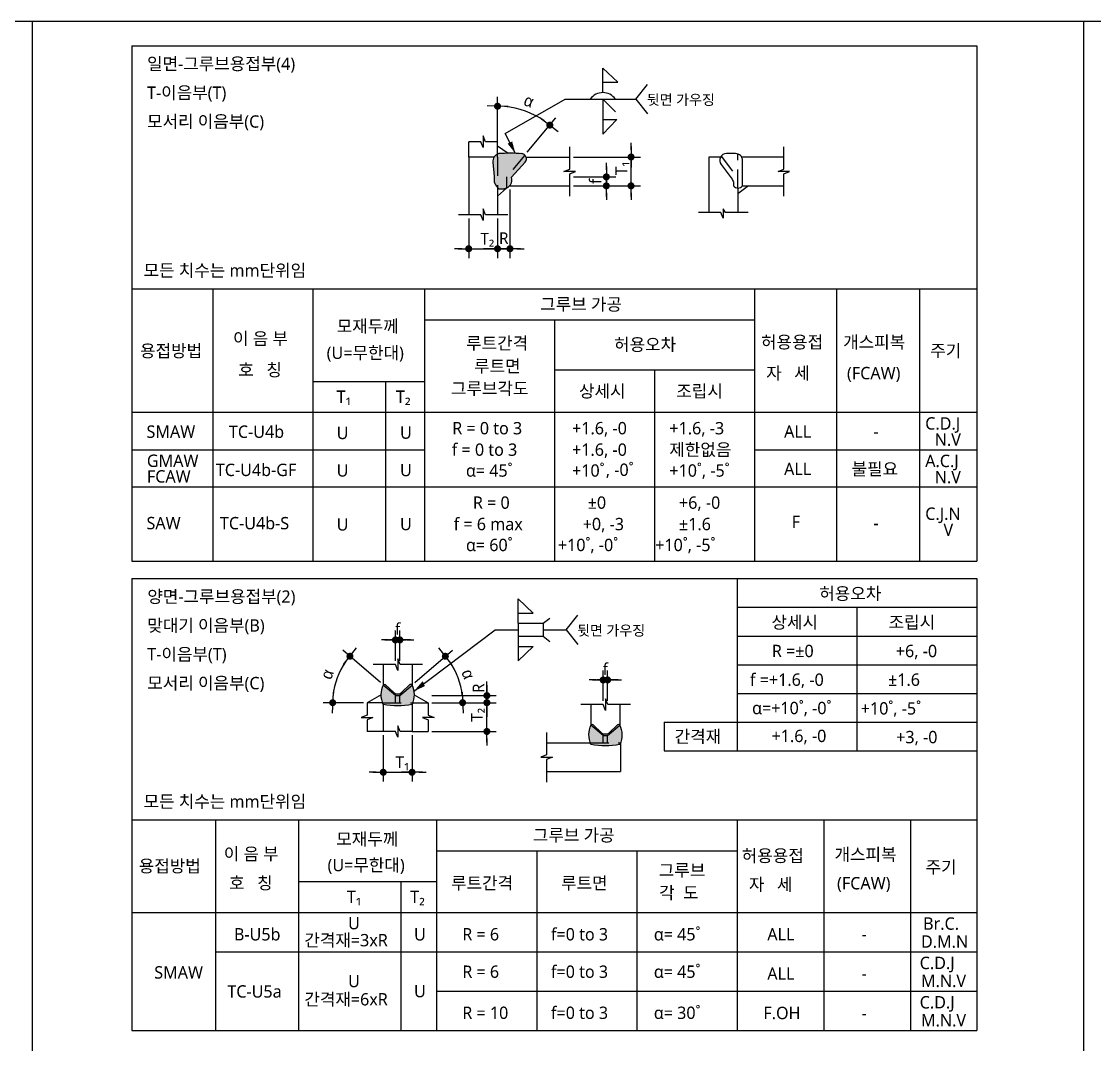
# Model space of a CAD drawing. Header units: millimetres. Extents: x 4573 to 501064, y -176100 to -4304.
# Drawn here: x 279852 to 302751, y -146511 to -124681 of the extents above; entities that cross this region are included whole.
import ezdxf

# ---------------------------------------------------------------- set-up
doc = ezdxf.new("R2010")
doc.units = ezdxf.units.MM
doc.header["$LTSCALE"] = 800
doc.linetypes.add('HIDDEN', pattern=[0.375, 0.25, -0.125])
doc.linetypes.add('HIDDENX2', pattern=[0.75, 0.5, -0.25])
doc.layers.get('Defpoints').update_dxf_attribs({"color": 147})
for name, color, linetype in [('4', 4, 'Continuous'), ('AA-XXXX-DIMS', 7, 'Continuous'), ('DIM', 7, 'Continuous'), ('HAT', 9, 'Continuous'), ('HID', 7, 'HIDDENX2'), ('T1', 4, 'Continuous'), ('TEX', 3, 'Continuous'), ('TEXT', 3, 'Continuous'), ('WAL', 7, 'Continuous')]:
    doc.layers.add(name, color=color, linetype=linetype)
doc.styles.add('XR-SHEET-맑은고딕', font='malgun.ttf')
doc.dimstyles.new('SKIT(내부)', dxfattribs={"dimscale": 100, "dimtxt": 2.5, "dimasz": 1.5, "dimexe": 2, "dimexo": 0.8, "dimgap": 1, "dimtad": 1, "dimdec": 0, "dimzin": 0, "dimdsep": 46, "dimtxsty": 'XR-SHEET-맑은고딕', "dimblk1": 'DOTK', "dimblk2": 'DOTK', "dimsah": 1, "dimcen": 1.8, "dimclrt": 3, "dimadec": 0, "dimazin": 0, "dimtfac": 1, "dimtdec": 0, "dimtix": 1, "dimtmove": 2, "dimatfit": 3, "dimldrblk": 'DOTK', "dimfxl": 2, "dimtolj": 1, "dimtzin": 0, "dimarcsym": 0})

# ---------------------------------------------------------------- blocks, each defined once
blk = doc.blocks.new('DOTK')
at = {"layer": 'AA-XXXX-DIMS'}
blk.add_line((-1.5, 0), (1.5, 0), dxfattribs=at)
at = {"layer": 'AA-XXXX-DIMS', "const_width": 0.5}
blk.add_lwpolyline([(-0.25, 0, 1), (0.25, 0, 1)], format="xyb", close=True, dxfattribs=at)
blk = doc.blocks.new('*D585')
at = {"layer": 'Defpoints', "color": 0, "transparency": 16777216}
for p in [(289395.7597632756, -128804.2060449771), (290011.1778705182, -128804.2060449771), (290011.1778705182, -129531.2116456966)]:
    blk.add_point(p, dxfattribs=at)
at = {"layer": 'DIM', "color": 0, "lineweight": -2, "transparency": 16777216}
for p, q in [((289395.7597632756, -128884.2060449771), (289395.7597632756, -129731.2116456966)), ((290011.1778705182, -128884.2060449771), (290011.1778705182, -129731.2116456966)), ((289245.7597632756, -129531.2116456966), (289095.7597632756, -129531.2116456966)), ((289395.7597632756, -129531.2116456966), (290011.1778705182, -129531.2116456966)), ((290161.1778705182, -129531.2116456966), (290311.1778705182, -129531.2116456966))]:
    blk.add_line(p, q, dxfattribs=at)
at = {"layer": 'DIM', "color": 0, "lineweight": -2, "transparency": 16777216, "xscale": 150, "yscale": 150, "zscale": 150}
blk.add_blockref('DOTK', (289395.7597632756, -129531.2116456966), dxfattribs=at)
at = {"layer": 'DIM', "color": 0, "lineweight": -2, "transparency": 16777216, "xscale": 150, "yscale": 150, "zscale": 150, "rotation": 180}
blk.add_blockref('DOTK', (290011.1778705182, -129531.2116456966), dxfattribs=at)
at = {"layer": 'DIM', "color": 3, "transparency": 16777216, "insert": (289793.5032562319, -129339.583879177), "char_height": 250, "attachment_point": 5, "style": 'XR-SHEET-맑은고딕'}
blk.add_mtext('\\A1;T₂', dxfattribs=at)
blk = doc.blocks.new('*D586')
at = {"layer": 'Defpoints', "color": 0, "transparency": 16777216}
for p in [(290275.9989985839, -128188.7879377346), (290011.1778705182, -128804.2060449771), (290275.9989985839, -129531.2116456966)]:
    blk.add_point(p, dxfattribs=at)
at = {"layer": 'DIM', "color": 0, "lineweight": -2, "transparency": 16777216}
for p, q in [((290275.9989985839, -128268.7879377346), (290275.9989985839, -129731.2116456966)), ((290011.1778705182, -128884.2060449771), (290011.1778705182, -129731.2116456966)), ((289861.1778705182, -129531.2116456966), (289711.1778705182, -129531.2116456966)), ((290011.1778705182, -129531.2116456966), (290275.9989985839, -129531.2116456966)), ((290425.9989985839, -129531.2116456966), (290575.9989985839, -129531.2116456966))]:
    blk.add_line(p, q, dxfattribs=at)
at = {"layer": 'DIM', "color": 0, "lineweight": -2, "transparency": 16777216, "xscale": 150, "yscale": 150, "zscale": 150}
blk.add_blockref('DOTK', (290011.1778705182, -129531.2116456966), dxfattribs=at)
at = {"layer": 'DIM', "color": 0, "lineweight": -2, "transparency": 16777216, "xscale": 150, "yscale": 150, "zscale": 150, "rotation": 180}
blk.add_blockref('DOTK', (290275.9989985839, -129531.2116456966), dxfattribs=at)
at = {"layer": 'DIM', "color": 3, "transparency": 16777216, "insert": (290143.588434551, -129306.2116456966), "char_height": 250, "attachment_point": 5, "style": 'XR-SHEET-맑은고딕'}
blk.add_mtext('\\A1;R', dxfattribs=at)
blk = doc.blocks.new('*D587')
at = {"layer": 'Defpoints', "color": 0, "transparency": 16777216}
for p in [(290789.9272003062, -126672.9539903649), (290593.949258363, -127534.0302677397), (290011.1778705182, -127573.3698304921), (290208.2728419575, -127997.638635441), (290011.1778705182, -128188.7879377346)]:
    blk.add_point(p, dxfattribs=at)
at = {"layer": 'DIM', "color": 0, "lineweight": -2, "transparency": 16777216}
for p, q in [((290011.1778705182, -127493.3698304921), (290011.1778705183, -126289.5488402345)), ((290645.1120164025, -127472.5292743347), (291255.0793885246, -126739.3084557632))]:
    blk.add_line(p, q, dxfattribs=at)
blk.add_arc((290011.1778705182, -128234.5597281092), 1745.010887874772, 55.16951022841922, 85.07337450852958, dxfattribs=at)
at = {"layer": 'DIM', "color": 0, "lineweight": -2, "transparency": 16777216, "xscale": 150, "yscale": 150, "zscale": 150}
for p, rotation in [((290011.1778705182, -126489.5488402345), 177.5366872542625), ((291127.1724934258, -126893.0609392755), 322.7061974826862)]:
    blk.add_blockref('DOTK', p, dxfattribs=dict(at, rotation=rotation))
at = {"layer": 'DIM', "color": 3, "transparency": 16777216, "insert": (290682.0166229689, -126379.2189778506), "char_height": 250, "attachment_point": 5, "rotation": 340.12144236847405, "style": 'XR-SHEET-맑은고딕'}
blk.add_mtext('\\A1;{\\fSymbol|b0|i0|c2|p18;a}', dxfattribs=at)
blk = doc.blocks.new('*D588')
at = {"layer": 'Defpoints', "color": 0, "transparency": 16777216}
for p in [(291551.2316871736, -127997.6386354411), (292333.2022186764, -127997.6386354411), (291551.2316871736, -128188.7879377346)]:
    blk.add_point(p, dxfattribs=at)
at = {"layer": 'DIM', "color": 0, "lineweight": -2, "transparency": 16777216}
for p, q in [((292333.2022186764, -127847.6386354411), (292333.2022186764, -127697.6386354411)), ((291631.2316871736, -127997.6386354411), (292533.2022186764, -127997.6386354411)), ((292333.2022186764, -128188.7879377346), (292333.2022186764, -127997.6386354411)), ((291631.2316871736, -128188.7879377346), (292533.2022186764, -128188.7879377346)), ((292333.2022186764, -128338.7879377346), (292333.2022186764, -128488.7879377346))]:
    blk.add_line(p, q, dxfattribs=at)
at = {"layer": 'DIM', "color": 0, "lineweight": -2, "transparency": 16777216, "xscale": 150, "yscale": 150, "zscale": 150}
for p, rotation in [((292333.2022186764, -127997.6386354411), 270), ((292333.2022186764, -128188.7879377346), 90)]:
    blk.add_blockref('DOTK', p, dxfattribs=dict(at, rotation=rotation))
at = {"layer": 'DIM', "color": 3, "transparency": 16777216, "insert": (292099.2008599807, -128093.2132865879), "char_height": 250, "attachment_point": 5, "rotation": 90, "style": 'XR-SHEET-맑은고딕'}
blk.add_mtext('\\A1;f', dxfattribs=at)
blk = doc.blocks.new('*D589')
at = {"layer": 'Defpoints', "color": 0, "transparency": 16777216}
for p in [(291551.2316871736, -127573.3698304921), (292860.7034534558, -127573.3698304921), (291551.2316871736, -128188.7879377346)]:
    blk.add_point(p, dxfattribs=at)
at = {"layer": 'DIM', "color": 0, "lineweight": -2, "transparency": 16777216}
for p, q in [((292860.7034534558, -127423.3698304921), (292860.7034534558, -127273.3698304921)), ((291631.2316871736, -127573.3698304921), (293060.7034534558, -127573.3698304921)), ((292860.7034534558, -128188.7879377346), (292860.7034534558, -127573.3698304921)), ((291631.2316871736, -128188.7879377346), (293060.7034534558, -128188.7879377346)), ((292860.7034534558, -128338.7879377346), (292860.7034534558, -128488.7879377346))]:
    blk.add_line(p, q, dxfattribs=at)
at = {"layer": 'DIM', "color": 0, "lineweight": -2, "transparency": 16777216, "xscale": 150, "yscale": 150, "zscale": 150}
for p, rotation in [((292860.7034534558, -127573.3698304921), 270), ((292860.7034534558, -128188.7879377346), 90)]:
    blk.add_blockref('DOTK', p, dxfattribs=dict(at, rotation=rotation))
at = {"layer": 'DIM', "color": 3, "transparency": 16777216, "insert": (292675.2609054194, -127813.0686540683), "char_height": 250, "attachment_point": 5, "rotation": 90, "style": 'XR-SHEET-맑은고딕'}
blk.add_mtext('\\A1;T₁', dxfattribs=at)
blk = doc.blocks.new('*D590')
at = {"layer": 'Defpoints', "color": 0, "transparency": 16777216}
for p in [(292359.8697110915, -138731.3051799884), (292264.7129259231, -139257.0240445876), (292359.8697110915, -139257.0240445876)]:
    blk.add_point(p, dxfattribs=at)
at = {"layer": 'DIM', "color": 0, "lineweight": -2, "transparency": 16777216}
for p, q in [((292264.7129259231, -139177.0240445876), (292264.7129259231, -138531.3051799884)), ((292359.8697110915, -139177.0240445876), (292359.8697110915, -138531.3051799884)), ((292114.7129259231, -138731.3051799884), (291964.7129259231, -138731.3051799884)), ((292264.7129259231, -138731.3051799884), (292359.8697110915, -138731.3051799884)), ((292509.8697110915, -138731.3051799884), (292659.8697110915, -138731.3051799884))]:
    blk.add_line(p, q, dxfattribs=at)
at = {"layer": 'DIM', "color": 0, "lineweight": -2, "transparency": 16777216, "xscale": 150, "yscale": 150, "zscale": 150}
blk.add_blockref('DOTK', (292264.7129259231, -138731.3051799884), dxfattribs=at)
at = {"layer": 'DIM', "color": 0, "lineweight": -2, "transparency": 16777216, "xscale": 150, "yscale": 150, "zscale": 150, "rotation": 180}
blk.add_blockref('DOTK', (292359.8697110915, -138731.3051799884), dxfattribs=at)
at = {"layer": 'DIM', "color": 3, "transparency": 16777216, "insert": (292312.2913185073, -138497.3038212927), "char_height": 250, "attachment_point": 5, "style": 'XR-SHEET-맑은고딕'}
blk.add_mtext('\\A1;f', dxfattribs=at)
blk = doc.blocks.new('*D591')
at = {"layer": 'Defpoints', "color": 0, "transparency": 16777216}
for p in [(287571.8715212726, -139830.5870071743), (288187.2896285151, -139830.5870071743), (288187.2896285151, -140700.5103090685)]:
    blk.add_point(p, dxfattribs=at)
at = {"layer": 'DIM', "color": 0, "lineweight": -2, "transparency": 16777216}
for p, q in [((287571.8715212726, -139910.5870071743), (287571.8715212726, -140900.5103090685)), ((288187.2896285151, -139910.5870071743), (288187.2896285151, -140900.5103090685)), ((287421.8715212726, -140700.5103090685), (287271.8715212726, -140700.5103090685)), ((287571.8715212726, -140700.5103090685), (288187.2896285151, -140700.5103090685)), ((288337.2896285151, -140700.5103090685), (288487.2896285151, -140700.5103090685))]:
    blk.add_line(p, q, dxfattribs=at)
at = {"layer": 'DIM', "color": 0, "lineweight": -2, "transparency": 16777216, "xscale": 150, "yscale": 150, "zscale": 150}
blk.add_blockref('DOTK', (287571.8715212726, -140700.5103090685), dxfattribs=at)
at = {"layer": 'DIM', "color": 0, "lineweight": -2, "transparency": 16777216, "xscale": 150, "yscale": 150, "zscale": 150, "rotation": 180}
blk.add_blockref('DOTK', (288187.2896285151, -140700.5103090685), dxfattribs=at)
at = {"layer": 'DIM', "color": 3, "transparency": 16777216, "insert": (287982.1176827233, -140508.8825425489), "char_height": 250, "attachment_point": 5, "style": 'XR-SHEET-맑은고딕'}
blk.add_mtext('\\A1;T₁', dxfattribs=at)
blk = doc.blocks.new('*D592')
at = {"layer": 'Defpoints', "color": 0, "transparency": 16777216}
for p in [(287927.1589674782, -137876.9986038516), (287832.0021823097, -138402.7174684508), (287927.1589674782, -138402.7174684508)]:
    blk.add_point(p, dxfattribs=at)
at = {"layer": 'DIM', "color": 0, "lineweight": -2, "transparency": 16777216}
for p, q in [((287832.0021823097, -138322.7174684508), (287832.0021823097, -137676.9986038516)), ((287927.1589674782, -138322.7174684508), (287927.1589674782, -137676.9986038516)), ((287682.0021823097, -137876.9986038516), (287532.0021823097, -137876.9986038516)), ((287832.0021823097, -137876.9986038516), (287927.1589674782, -137876.9986038516)), ((288077.1589674782, -137876.9986038516), (288227.1589674782, -137876.9986038516))]:
    blk.add_line(p, q, dxfattribs=at)
at = {"layer": 'DIM', "color": 0, "lineweight": -2, "transparency": 16777216, "xscale": 150, "yscale": 150, "zscale": 150}
blk.add_blockref('DOTK', (287832.0021823097, -137876.9986038516), dxfattribs=at)
at = {"layer": 'DIM', "color": 0, "lineweight": -2, "transparency": 16777216, "xscale": 150, "yscale": 150, "zscale": 150, "rotation": 180}
blk.add_blockref('DOTK', (287927.1589674782, -137876.9986038516), dxfattribs=at)
at = {"layer": 'DIM', "color": 3, "transparency": 16777216, "insert": (287879.580574894, -137642.9972451559), "char_height": 250, "attachment_point": 5, "style": 'XR-SHEET-맑은고딕'}
blk.add_mtext('\\A1;f', dxfattribs=at)
blk = doc.blocks.new('*D593')
at = {"layer": 'Defpoints', "color": 0, "transparency": 16777216}
for p in [(286660.8783785992, -138523.5836987237), (287571.8715212728, -138840.0641358223), (287227.6085946718, -139216.5843314488), (287553.880878814, -139216.5843314488), (287832.0021823097, -139065.026349481)]:
    blk.add_point(p, dxfattribs=at)
at = {"layer": 'DIM', "color": 0, "lineweight": -2, "transparency": 16777216}
for p, q in [((287511.360665684, -138787.7340645829), (286710.6135652119, -138095.2442228056)), ((287147.6085946718, -139216.5843314488), (286292.9959546506, -139216.5843314488))]:
    blk.add_line(p, q, dxfattribs=at)
blk.add_arc((288007.2532940122, -139216.5843314488), 1514.257339361653, 144.8245512398302, 174.3220452303621, dxfattribs=at)
at = {"layer": 'DIM', "color": 0, "lineweight": -2, "transparency": 16777216, "xscale": 150, "yscale": 150, "zscale": 150}
for p, rotation in [((286861.8907041838, -138226.0694009041), 51.98557385501215), ((286492.9959546506, -139216.5843314488), 267.1610226151802)]:
    blk.add_blockref('DOTK', p, dxfattribs=dict(at, rotation=rotation))
at = {"layer": 'DIM', "color": 3, "transparency": 16777216, "insert": (286374.6588482183, -138608.561675153), "char_height": 250, "attachment_point": 5, "rotation": 69.57329823509605, "style": 'XR-SHEET-맑은고딕'}
blk.add_mtext('\\A1;{\\fSymbol|b0|i0|c2|p18;a}', dxfattribs=at)
blk = doc.blocks.new('*D594')
at = {"layer": 'Defpoints', "color": 0, "transparency": 16777216}
for p in [(288187.3156967606, -138840.0641358223), (289223.6223059513, -138860.0614060886), (287927.1850357237, -139065.026349481), (288205.3063392194, -139216.5843314488), (288531.5786233615, -139216.5843314488)]:
    blk.add_point(p, dxfattribs=at)
at = {"layer": 'DIM', "color": 0, "lineweight": -2, "transparency": 16777216}
for p, q in [((288247.8265523494, -138787.7340645829), (289048.5736528224, -138095.2442228043)), ((288611.5786233615, -139216.5843314488), (289466.1912633844, -139216.5843314488))]:
    blk.add_line(p, q, dxfattribs=at)
blk.add_arc((287751.9339240214, -139216.5843314488), 1514.257339362969, 5.677954769628298, 35.17544876019253, dxfattribs=at)
at = {"layer": 'DIM', "color": 0, "lineweight": -2, "transparency": 16777216, "xscale": 150, "yscale": 150, "zscale": 150}
for p, rotation in [((288897.2965138506, -138226.0694009028), 128.0144261450081), ((289266.1912633844, -139216.5843314488), 272.8389773848127)]:
    blk.add_blockref('DOTK', p, dxfattribs=dict(at, rotation=rotation))
at = {"layer": 'DIM', "color": 3, "transparency": 16777216, "insert": (289384.5283698165, -138608.5616751524), "char_height": 250, "attachment_point": 5, "rotation": 290.42670176490964, "style": 'XR-SHEET-맑은고딕'}
blk.add_mtext('\\A1;{\\fSymbol|b0|i0|c2|p18;a}', dxfattribs=at)
blk = doc.blocks.new('*D595')
at = {"layer": 'Defpoints', "color": 0, "transparency": 16777216}
for p in [(288531.552555116, -139065.026349481), (288531.552555116, -139216.5843314489), (289783.7445503813, -139065.026349481)]:
    blk.add_point(p, dxfattribs=at)
at = {"layer": 'DIM', "color": 0, "lineweight": -2, "transparency": 16777216}
for p, q in [((289783.7445503813, -138915.026349481), (289783.7445503813, -138765.026349481)), ((288611.552555116, -139065.026349481), (289983.7445503813, -139065.026349481)), ((288611.552555116, -139216.5843314489), (289983.7445503813, -139216.5843314489)), ((289783.7445503813, -139216.5843314489), (289783.7445503813, -139065.026349481)), ((289783.7445503813, -139366.5843314489), (289783.7445503813, -139516.5843314489))]:
    blk.add_line(p, q, dxfattribs=at)
at = {"layer": 'DIM', "color": 0, "lineweight": -2, "transparency": 16777216, "xscale": 150, "yscale": 150, "zscale": 150}
for p, rotation in [((289783.7445503813, -139065.026349481), 270), ((289783.7445503813, -139216.5843314489), 90)]:
    blk.add_blockref('DOTK', p, dxfattribs=dict(at, rotation=rotation))
at = {"layer": 'DIM', "color": 3, "transparency": 16777216, "insert": (289603.3897071274, -138907.9531264465), "char_height": 250, "attachment_point": 5, "rotation": 90, "style": 'XR-SHEET-맑은고딕'}
blk.add_mtext('\\A1;R', dxfattribs=at)
blk = doc.blocks.new('*D596')
at = {"layer": 'Defpoints', "color": 0, "transparency": 16777216}
for p in [(288531.552555116, -139216.5843314489), (289783.7445503813, -139216.5843314489), (288531.552555116, -139830.5870071744)]:
    blk.add_point(p, dxfattribs=at)
at = {"layer": 'DIM', "color": 0, "lineweight": -2, "transparency": 16777216}
for p, q in [((289783.7445503813, -139066.5843314489), (289783.7445503813, -138916.5843314489)), ((288611.552555116, -139216.5843314489), (289983.7445503813, -139216.5843314489)), ((289783.7445503813, -139830.5870071744), (289783.7445503813, -139216.5843314489)), ((288611.552555116, -139830.5870071744), (289983.7445503813, -139830.5870071744)), ((289783.7445503813, -139980.5870071744), (289783.7445503813, -140130.5870071744))]:
    blk.add_line(p, q, dxfattribs=at)
at = {"layer": 'DIM', "color": 0, "lineweight": -2, "transparency": 16777216, "xscale": 150, "yscale": 150, "zscale": 150}
for p, rotation in [((289783.7445503813, -139216.5843314489), 270), ((289783.7445503813, -139830.5870071744), 90)]:
    blk.add_blockref('DOTK', p, dxfattribs=dict(at, rotation=rotation))
at = {"layer": 'DIM', "color": 3, "transparency": 16777216, "insert": (289592.1167838604, -139475.0747199234), "char_height": 250, "attachment_point": 5, "rotation": 90, "style": 'XR-SHEET-맑은고딕'}
blk.add_mtext('\\A1;T₂', dxfattribs=at)

msp = doc.modelspace()

# ---------------------------------------------------------------- hatches: boundary and pattern name
at = {"layer": 'HAT'}
h = msp.add_hatch(color=252, dxfattribs=at)
h.paths.add_polyline_path([(290593.9492583631, -127534.0302677397, 0.1489797362163994), (290535.4116925761, -127502.985599916, 0.03326438741507497), (290038.6692221484, -127501.0146093298, 0.04143335475895349), (290011.1778705182, -127511.1501674131), (290011.1778705182, -127573.3698304921), (290011.1778705182, -128188.7879377347), (290011.1778705182, -128226.9643411305, 0.03585030081277387), (290038.6692221484, -128250.108780509), (290148.2032471976, -128250.108780509, 0.08258376150534434), (290208.2728419575, -128233.7118292737), (290208.2728419575, -127997.638635441)])
h.paths.add_polyline_path([(290601.4550959009, -127686.8384383356, 0.3868915930857365), (290593.9492583631, -127534.0302677397), (290208.2728419575, -127997.638635441), (290208.2728419575, -128233.7118292737, 0.3809691564268455), (290309.2989968702, -128002.2473321389)])
h.paths.add_polyline_path([(290011.1778705182, -127573.3698304921), (290011.1778705182, -127511.1501674131, 0.3149572813309059), (289909.5298807163, -127686.838438336), (289941.1379053851, -127992.7574256643, 0.260022574720352), (290011.1778705182, -128226.9643411305), (290011.1778705182, -128188.7879377347)])
h = msp.add_hatch(color=252, dxfattribs=at)
edge = h.paths.add_edge_path()
edge.add_arc((287599.4944293866, -138851.2223799265), 29.30562415442611, 59.63221114126918, 147.0544857083214, ccw=False)
edge.add_line((287614.3098521364, -138825.9375454239), (287804.2710762518, -139009.784606044))
edge.add_arc((287878.348189543, -138883.3604332626), 146.5281207722091, 239.6322113487027, 300.3677886512973)
edge.add_line((287952.4253028343, -139009.784606044), (288144.1703079391, -138824.8923567531))
edge.add_arc((288158.9857305067, -138850.1771913624), 29.30562415441377, 33.226785980302225, 120.36778844604129, ccw=False)
edge.add_arc((287718.9659427507, -139048.4565245712), 511.5980473827437, -23.735502484763686, 24.768743018329417, ccw=False)
edge.add_arc((287879.5805748936, -137683.7685115681), 1600.472745915814, 258.9152163942422, 281.08478360577476, ccw=False)
edge.add_arc((288041.82949527, -139048.2203435655), 513.189353093254, 155.4853478057257, 203.6861968962061, ccw=False)
h = msp.add_hatch(color=252, dxfattribs=at)
edge = h.paths.add_edge_path()
edge.add_arc((292474.5402388834, -139902.5269197021), 513.1893530933123, 155.4853478057429, 203.6861968962209, ccw=False)
edge.add_arc((292032.2051729999, -139705.5289560633), 29.30562415444193, 59.63221114126918, 147.0544857082737, ccw=False)
edge.add_line((292047.0205957497, -139680.2441215607), (292236.9818198651, -139864.0911821808))
edge.add_arc((292311.0589331563, -139737.6670093994), 146.5281207722091, 239.6322113487027, 300.3677886512973)
edge.add_line((292385.1360464476, -139864.0911821808), (292576.8810515525, -139679.1989328899))
edge.add_arc((292591.6964741202, -139704.4837674992), 29.30562415441809, 33.22678598041222, 120.36778844616819, ccw=False)
edge.add_arc((292151.676686364, -139902.7631007079), 511.5980473828778, -23.735502484776077, 24.76874301831532, ccw=False)
edge.add_arc((292312.2913185072, -138538.0750877052), 1600.472745915501, 258.9152163942337, 281.08478360576635, ccw=False)
at = {"layer": 'T1'}
h = msp.add_hatch(color=7, dxfattribs=at)
h.paths.add_polyline_path([(290394.5093668679, -127501.0146093298), (290274.7550548499, -127265.505309145), (290226.6498277158, -127289.9663744848)])
h.paths.add_polyline_path([(290394.5093668679, -127501.0146093298), (290322.8602819841, -127241.0442438053), (290274.7550548499, -127265.505309145)])
h = msp.add_hatch(color=7, dxfattribs=at)
h.paths.add_polyline_path([(288220.505169598, -138976.3260172926), (288431.4444745842, -138817.2337945651), (288398.9482313208, -138774.1472448198)])
h.paths.add_polyline_path([(288220.505169598, -138976.3260172926), (288463.9407178476, -138860.3203443103), (288431.4444745842, -138817.2337945651)])

# ---------------------------------------------------------------- linework, layer by layer
for p, q in [((289938.6693119413, -127573.369830492), (289868.7625790525, -127573.369830492)), ((289938.6693119413, -127573.369830492), (289907.2835478534, -127573.369830492)), ((292637.9910145871, -140070.8909075856), (292637.9910145871, -140686.3090148282))]:
    msp.add_line(p, q)
msp.add_lwpolyline([(290535.4116925761, -127502.985599916, 0.03326438741507425), (290038.6692221484, -127501.0146093298, 0.361102934329721), (289909.5298807163, -127686.8384383356), (289941.1379053851, -127992.7574256643, 0.298656921765477), (290038.6692221484, -128250.108780509), (290148.2032471973, -128250.108780509, 0.4786109102347273), (290309.2989968702, -128002.2473321389), (290601.4550959008, -127686.8384383356, 0.6183568903389051), (290518.8308701906, -127501.0146093298), (290505.8183376438, -127501.0146093298)], format="xyb")
for points in [[(287574.901497868, -138835.284772628, -0.4010969115462637), (287614.3098521364, -138825.9375454239), (287804.2710762518, -139009.784606044, 0.2713921628091787), (287952.4253028343, -139009.784606044), (288144.1703079391, -138824.8923567531, -0.399672887332111), (288183.5001264225, -138834.1190470124, -0.2148572324388413), (288187.2896285151, -139254.382451637, -0.0970358378978612), (287571.8715212726, -139254.3824516371, -0.2134726966715818)], [(292004.582264886, -140108.6890277739, -0.2134726966715818), (292007.6122414813, -139689.5913487648, -0.4010969115462637), (292047.0205957497, -139680.2441215607), (292236.9818198651, -139864.0911821808, 0.2713921628091787), (292385.1360464476, -139864.0911821808), (292576.8810515525, -139679.1989328899, -0.399672887332111), (292616.2108700359, -139688.4256231492, -0.2148572324388413), (292620.0003721284, -140108.6890277739, -0.0970358378978612)]]:
    msp.add_lwpolyline(points, format="xyb", close=True)
at = {"layer": '4'}
for p, q in [((282209.6306138653, -125201.4547988141), (282209.6306138653, -136196.4498455505)), ((282209.6306138653, -125201.4547988141), (300236.7720579501, -125201.4547988141)), ((300236.7720579501, -125201.4547988141), (300236.7720579501, -136196.4498455505)), ((282209.6306138653, -130385.5913110749), (300236.7720579501, -130385.5913110749)), ((283937.6889070492, -130385.5913110749), (283937.6889070491, -136196.4498455505)), ((286068.9766626671, -130385.5913110749), (286068.9766626671, -136196.4498455505)), ((288449.7405644961, -130385.5913110749), (288449.7405644961, -136196.4498455505)), ((295493.6353876739, -130385.5913110749), (295493.6353876737, -136196.4498455505)), ((297245.3474147849, -130385.5913110749), (297245.3474147849, -136196.4498455505)), ((299019.0011370783, -130385.5913110749), (299019.0011370783, -136196.4498455505)), ((288449.7405644961, -131044.2132694266), (295493.6353876739, -131044.2132694266)), ((291226.2005945832, -131044.2132694266), (291226.2005945832, -136196.4498455505)), ((291226.2005945832, -132115.3692576418), (295493.6353876739, -132115.3692576418)), ((293359.9179911284, -132115.3692576418), (293359.9179911284, -136196.4498455505)), ((286068.9766626671, -132361.4571861302), (288449.7405644961, -132361.4571861302)), ((287623.5935047178, -132361.4571861302), (287623.5935047178, -136196.4498455505)), ((282209.6306138653, -133020.0791444819), (300236.7720579501, -133020.0791444819)), ((282209.6306138653, -133819.3036601922), (288449.7405644961, -133819.3036601922)), ((295493.6353876739, -133819.3036601922), (300236.7720579501, -133819.3036601922)), ((282209.6306138653, -134608.2644950161), (300236.7720579501, -134608.2644950161)), ((282209.6306138653, -136196.4498455505), (300236.7720579501, -136196.4498455505)), ((282209.6306138654, -136568.9858476379), (300236.7720579501, -136568.9858476379)), ((282209.6306138654, -136568.9858476379), (282209.6306138654, -146213.6079068385)), ((295121.9362200294, -136568.9858476379), (295121.9362200294, -140243.4908838356)), ((300236.7720579501, -136568.9858476379), (300236.7720579501, -146213.6079068385)), ((295121.9362200294, -137181.4033536709), (300236.7720579501, -137181.4033536709)), ((297679.3542936648, -137181.4033536709), (297679.3542936648, -140243.4908838356)), ((295121.9362200294, -137793.8208597038), (300236.7720579501, -137793.8208597038)), ((295121.9362200294, -138406.2383657368), (300236.7720579501, -138406.2383657368)), ((295121.9362200294, -139018.6558717697), (300236.7720579501, -139018.6558717697)), ((293566.0555465114, -139631.0733778026), (293566.0555465114, -140243.4908838356)), ((293566.0555465114, -139631.0733778026), (300236.7720579501, -139631.0733778026)), ((293566.0555465114, -140243.4908838356), (300236.7720579501, -140243.4908838356)), ((282209.6306138654, -141718.0465248991), (300236.7720579501, -141718.0465248991)), ((283990.4021295068, -141718.0465248991), (283990.4021295068, -146213.6079068385)), ((285763.877703936, -141718.0465248991), (285763.877703936, -146213.6079068385)), ((288711.1375252494, -141718.0465248991), (288711.1375252494, -146213.6079068385)), ((295121.9362200294, -141718.0465248991), (295121.9362200294, -146213.6079068385)), ((296974.4532247729, -141718.0465248991), (296974.4532247729, -146213.6079068385)), ((298826.9702295165, -141718.0465248991), (298826.9702295165, -146213.6079068385)), ((288711.1375252494, -142376.6684832509), (295121.9362200294, -142376.6684832509)), ((290848.0704235093, -142376.6684832509), (290848.0704235093, -146213.6079068385)), ((292985.0033217695, -142376.6684832509), (292985.0033217695, -146213.6079068385)), ((285763.877703936, -143035.2904416028), (288711.1375252494, -143035.2904416028)), ((287950.3394822091, -143035.2904416028), (287950.3394822091, -146213.6079068385)), ((282209.6306138654, -143693.9123999544), (300236.7720579501, -143693.9123999544)), ((283990.4021295068, -144533.8109022491), (300236.7720579501, -144533.8109022491)), ((288711.1375252494, -145373.7094045438), (300236.7720579501, -145373.7094045438)), ((282209.6306138654, -146213.6079068385), (300236.7720579501, -146213.6079068385))]:
    msp.add_line(p, q, dxfattribs=at)
at = {"layer": 'DIM'}
for points in [[(291551.2316871735, -128408.5801188926), (291551.2316871735, -127930.5321248738), (291674.8647890749, -127881.0788841133), (291427.5985852721, -127881.0788841133), (291551.2316871735, -127831.6256433527), (291551.2316871735, -127353.577649334)], [(296120.9714987716, -128408.5801188926), (296120.9714987716, -127930.5321248738), (296244.6046006731, -127881.0788841133), (295997.3383968702, -127881.0788841133), (296120.9714987716, -127831.6256433527), (296120.9714987716, -127353.577649334)], [(290230.9700516763, -128804.2060449771), (289752.9220576575, -128804.2060449771), (289703.4688168969, -128680.5729430757), (289703.4688168969, -128927.8391468785), (289654.0155761363, -128804.2060449771), (289175.9675821175, -128804.2060449771)], [(295356.4645085473, -128757.5580347453), (294878.4165145284, -128757.5580347453), (294828.963273768, -128680.5729430757), (294828.963273768, -128881.1911366467), (294779.5100330075, -128757.5580347453), (294301.4620389886, -128757.5580347453)], [(288412.3539106458, -138402.7174684508), (287934.3059166271, -138402.7174684508), (287884.8526758665, -138279.0843665494), (287884.8526758665, -138526.3505703522), (287835.399435106, -138402.7174684508), (287357.3514410872, -138402.7174684508)], [(292845.0646542591, -139257.0240445876), (292367.0166602404, -139257.0240445876), (292317.5634194798, -139133.3909426862), (292317.5634194798, -139380.657146489), (292268.1101787193, -139257.0240445876), (291790.0621847005, -139257.0240445876)], [(288187.2896285151, -139830.5870071743), (287934.3059166271, -139830.5870071743), (287884.8526758665, -139706.9539052729), (287884.8526758665, -139954.2201090757), (287835.399435106, -139830.5870071743), (287571.8715212726, -139830.5870071743)], [(291058.1965184981, -139853.8986525912), (291058.1965184981, -140331.94664661), (290934.5634165967, -140381.3998873705), (291181.8296203995, -140381.3998873705), (291058.1965184981, -140430.8531281311), (291058.1965184981, -140908.9011221498)]]:
    msp.add_lwpolyline(points, dxfattribs=at)
at = {"layer": 'HID'}
for p, q in [((289395.7597632756, -127573.369830492), (289395.7597632756, -127246.7494511417)), ((290011.1778705182, -127573.369830492), (290011.1778705182, -127246.7494511417)), ((290011.1778705182, -127332.9170103881), (290238.106249014, -127493.8646751299)), ((290593.9492583631, -127534.0302677397), (290208.2728419575, -127997.638635441)), ((295136.6723273892, -128237.8980277295), (295136.6723273892, -127507.3794806053)), ((290011.1778705182, -127573.369830492), (290011.1778705182, -128188.7879377346)), ((294784.5964895673, -127554.4504456822), (295136.6723273892, -128025.3199578433)), ((290208.2728419575, -128233.7118292737), (290208.2728419575, -127997.638635441)), ((295367.5545720635, -128188.7879377346), (295136.6723273892, -128361.9993515401)), ((290199.8701116462, -128237.3355491026), (290011.1778705182, -128408.5173937443)), ((287832.0021823097, -139065.026349481), (287571.8715212727, -138840.0641358223)), ((287927.1589674782, -139065.026349481), (288187.2896285151, -138840.0641358223)), ((287530.6190538602, -139049.3806210628), (287227.6085946718, -139216.5843314488)), ((287553.880878814, -139216.5843314488), (287227.6085946718, -139216.5843314488)), ((287553.9069470596, -139216.5843314488), (288205.2802709738, -139216.5843314488)), ((287832.0021823096, -139065.026349481), (287927.1589674782, -139065.026349481)), ((287832.0021823097, -139216.5843314488), (287832.0021823097, -139065.026349481)), ((287927.1589674782, -139216.5843314488), (287927.1589674782, -139065.026349481)), ((288205.2802709738, -139216.5843314488), (288531.5525551159, -139216.5843314488)), ((288228.5420959276, -139049.3806210628), (288531.5525551159, -139216.5843314488)), ((287571.8715212726, -139830.5870071743), (287227.6085946718, -139830.5870071743)), ((288187.2896285151, -139830.5870071743), (288531.5525551159, -139830.5870071743)), ((292264.7129259231, -139919.3329256177), (292004.5822648861, -139694.370711959)), ((292359.8697110915, -139919.3329256177), (292620.0003721284, -139694.370711959)), ((291986.6176906729, -140070.8909075857), (292637.9910145871, -140070.8909075856)), ((292264.7129259231, -140070.8909075857), (292264.7129259231, -139919.3329256177)), ((292264.7129259229, -139919.3329256177), (292359.8697110915, -139919.3329256177)), ((292359.8697110915, -140070.8909075857), (292359.8697110915, -139919.3329256177))]:
    msp.add_line(p, q, dxfattribs=at)
for points in [[(290011.1778705182, -127246.7494511418), (289752.9220576575, -127246.7494511418), (289703.4688168969, -127123.1163492404), (289703.4688168969, -127370.3825530432), (289654.0155761363, -127246.7494511418), (289395.7597632756, -127246.7494511418)], [(287227.6085946718, -139216.5843314488), (287227.6085946718, -139484.5816634896), (287103.9754927704, -139534.0349042502), (287351.2416965732, -139534.0349042502), (287227.6085946718, -139583.4881450108), (287227.6085946718, -139830.5870071743)], [(288531.5525551159, -139216.5843314488), (288531.5525551159, -139484.5816634896), (288655.1856570174, -139534.0349042502), (288407.9194532145, -139534.0349042502), (288531.5525551159, -139583.4881450108), (288531.5525551159, -139830.5870071743)]]:
    msp.add_lwpolyline(points, dxfattribs=at)
at = {"layer": 'T1', "color": 7}
for p, q in [((292258.705675134, -125678.9459465206), (292576.9801027095, -125979.1387678277)), ((292258.705675134, -126198.7652479595), (292258.705675134, -125678.9459465206)), ((292258.705675134, -125979.1387678277), (292576.9801027095, -125979.1387678277)), ((292961.2083478179, -126337.3466601679), (293210.4241537323, -126024.7312973741)), ((290176.1541007725, -127071.5962857369), (291451.0670671407, -126337.3466601679)), ((291451.0670671407, -126337.3466601679), (292961.2083478179, -126337.3466601679)), ((292258.705675134, -126337.3466601679), (292258.705675134, -126610.492207491)), ((292258.705675134, -126337.3466601679), (292531.851222457, -126610.492207491)), ((292961.2083478179, -126337.3466601679), (293210.4241537323, -126649.9620229616)), ((292258.705675134, -126610.492207491), (292258.705675134, -127085.6889308675)), ((292258.705675134, -127085.6889308675), (292559.4108413074, -126775.2228998902)), ((292258.705675134, -126775.2228998902), (292559.4108413074, -126775.2228998902)), ((290394.5093668679, -127501.0146093298), (290176.1541007725, -127071.5962857369)), ((290449.9679712935, -137523.2471199029), (290449.9679712935, -137003.427818464)), ((290449.9679712935, -137003.427818464), (290768.242398869, -137303.6206397711)), ((290449.9679712935, -137303.6206397711), (290768.242398869, -137303.6206397711)), ((291473.5297991672, -137661.8285321114), (291722.7456050816, -137349.2131693176)), ((290449.9679712935, -137523.2471199029), (290449.9679712935, -137800.4099443197)), ((290449.9679712935, -137523.2471199029), (290986.9503463639, -137523.2471199029)), ((290986.9503463639, -137523.2471199029), (291125.7297106944, -137412.6127261968)), ((290986.9503463639, -137523.2471199029), (290986.9503463639, -137800.4099443197)), ((288220.505169598, -138976.3260172926), (289963.38851849, -137661.8285321114)), ((289963.38851849, -137661.8285321114), (290449.9679712935, -137661.8285321114)), ((290449.9679712935, -137800.4099443197), (290986.9503463639, -137800.4099443197)), ((290449.9679712935, -137800.4099443197), (290449.9679712935, -138320.2292457587)), ((290986.9503463639, -137661.8285321114), (291473.5297991672, -137661.8285321114)), ((290986.9503463639, -137800.4099443197), (291125.7297106944, -137911.0443380259)), ((291473.5297991672, -137661.8285321114), (291722.7456050816, -137974.443894905)), ((290449.9679712935, -138320.2292457587), (290768.242398869, -138020.0364244516)), ((290449.9679712935, -138020.0364244516), (290768.242398869, -138020.0364244516)), ((288398.9482313208, -138774.1472448198), (288431.4444745842, -138817.233794565))]:
    msp.add_line(p, q, dxfattribs=at)
msp.add_arc((292258.705675134, -126528.1468155846), 329.3815676251234, 35.39906419076923, 144.6009358092308, dxfattribs=at)
at = {"layer": 'TEX'}
for p, q in [((296612.5113575323, -124681.4578635473), (275915.347675049, -124681.4578635473)), ((317111.3104751768, -124681.4578635473), (297062.4503892885, -124681.4578635473))]:
    msp.add_line(p, q, dxfattribs=at)
msp.add_lwpolyline([(302525.9081276408, -169460.2689256234), (302525.9031418303, -124681.4674883278), (280076.7130647621, -124681.4674883278), (280076.6995427817, -169460.2689256234)], close=True, dxfattribs=at)
at = {"layer": 'WAL'}
for p, q in [((289395.7597632756, -127573.369830492), (289395.7597632756, -128804.2060449771)), ((289907.2835478534, -127573.369830492), (289395.7597632756, -127573.369830492)), ((290619.6733623112, -127573.369830492), (291551.2316871735, -127573.369830492)), ((294521.2542201467, -127573.369830492), (294521.2542201467, -128757.5580347452)), ((294771.5087750547, -127573.3698304921), (294521.2542201467, -127573.369830492)), ((296120.9714987716, -127573.369830492), (295218.9334714264, -127573.369830492)), ((290011.1778705182, -128188.7879377346), (290011.1778705182, -128804.2060449771)), ((290348.0887024269, -128188.7879377346), (291551.2316871735, -128188.7879377346)), ((295238.7845689373, -128188.7879377346), (296120.9714987716, -128188.7879377346)), ((295136.6723273892, -128237.8980277295), (295136.6723273892, -128757.5580347452)), ((287571.8715212726, -138402.7174684508), (287571.8715212726, -138840.6669621251)), ((288187.2896285151, -138402.7174684508), (288187.2896285151, -138840.8055070705)), ((287571.8715212726, -139254.3824516371), (287571.8715212726, -139830.5870071743)), ((288187.2896285151, -139254.382451637), (288187.2896285151, -139830.5870071743)), ((292004.582264886, -139257.0240445876), (292004.582264886, -139694.9735382619)), ((292620.0003721284, -139257.0240445876), (292620.0003721284, -139695.1120832073)), ((291058.1965184981, -140070.8909075857), (291989.7548433605, -140070.8909075857)), ((291058.1965184981, -140686.3090148282), (292637.9910145871, -140686.3090148282))]:
    msp.add_line(p, q, dxfattribs=at)
at = {"layer": 'WAL', "linetype": 'HIDDEN', "ltscale": 100}
msp.add_line((290269.5306395858, -128188.7879377346), (290348.0887024269, -128188.7879377346), dxfattribs=at)
at = {"layer": 'WAL'}
msp.add_lwpolyline([(295045.5009415506, -128137.4494799892), (295045.5009415506, -128188.7879377346, 0.5094627541683244), (295238.7845689373, -128188.7879377346), (295238.7845689373, -127647.0137165567, 0.4142135623730966), (295092.2564481653, -127500.4855957846), (294898.1857983159, -127500.4855957846, 0.6175281328449981), (294780.8346736893, -127734.7588231205), (295016.323945405, -128049.7043734254, -0.1550455327918517), (295045.4485057207, -128133.5297991712)], format="xyb", dxfattribs=at)

# ---------------------------------------------------------------- texts
at = {"layer": 'T1', "color": 0, "style": 'XR-SHEET-맑은고딕'}
for p in [(293195.5751349664, -126460.3878677311), (291707.8965863158, -137784.8697396745)]:
    msp.add_text('뒷면 가우징', height=219.7921811580464, dxfattribs=at).set_placement(p)
at = {"layer": 'TEXT', "style": 'XR-SHEET-맑은고딕'}
for s, p in [('일면-그루브용접부(4)', (282531.4117742875, -125716.9650164929)), ('T-이음부(T)', (282531.4117742875, -126332.3831237354)), ('모서리 이음부(C)', (282531.4117742875, -126947.8012309779)), ('모든 치수는 mm단위임', (282456.9867709255, -130125.0885756284)), ('그루브 가공', (290920.8430860888, -130848.294096992)), ('모재두께', (286579.1355769532, -131316.6385156667)), ('이 음 부', (284365.3379677139, -131579.4157027722)), ('루트간격', (289340.72694049, -131678.8295134368)), ('허용오차', (292498.5082091375, -131707.1414830096)), ('허용용접', (295633.2374939966, -131655.1628255631)), ('개스피복', (297386.2517174892, -131655.1628255631)), ('용접방법', (282381.7697922547, -131842.0855714426)), ('(U=무한대)', (286365.2002393195, -131882.5187119697)), ('주기', (299245.0070759584, -131837.6345726579)), ('루트면', (289510.4193952454, -132167.6634187027)), ('호   칭', (284478.3152186346, -132247.6867025506)), ('자   세', (295744.0584406841, -132316.3279032667)), ('(FCAW)', (297468.3958313052, -132316.3279032667)), ('그루브각도', (289016.8648329326, -132644.8584961097)), ('T₁', (286577.8145809305, -132818.83151024)), ('T₂', (287844.1508370077, -132818.83151024)), ('상세시', (291749.2776861439, -132701.7004698068)), ('조립시', (293825.6984717865, -132701.7004698068)), ('R = 0 to 3', (289044.661181792, -133491.23461517)), ('+1.6, -0', (291601.1870437858, -133491.23461517)), ('+1.6, -3', (293677.6078294287, -133491.23461517)), ('C.D.J', (299137.5703782054, -133390.0086567944)), ('SMAW', (282520.2631013367, -133565.4656545424)), ('TC-U4b', (284278.7252010946, -133566.4184369423)), ('U', (286577.4776182199, -133592.6379600953)), ('U', (287929.9559631337, -133584.9081438375)), ('ALL', (296126.113665945, -133562.0717414918)), ('-', (298030.994982519, -133562.0717414918)), ('N.V', (299340.0997114676, -133735.6232055943)), ('f = 0 to 3', (289035.2223725602, -133948.7609774951)), ('+1.6, -0', (291601.1870437858, -133948.7609774951)), ('제한없음', (293677.6078294287, -133948.7609774951)), ('GMAW', (282527.7221627209, -134186.3200016731)), ('A.C.J', (299137.5703782054, -134189.2331725046)), ('TC-U4b-GF', (284000.0725822244, -134381.1506692056)), ('U', (286577.4776182199, -134391.8624758056)), ('U', (287929.9559631337, -134384.1326595478)), ('α= 45˚', (289337.2618843648, -134394.4582447449)), ('+10˚', (291601.1870437858, -134394.4582447449)), (', -0˚', (292320.6876401238, -134378.0323694558)), ('+10˚, -5˚', (293677.6078294287, -134394.4582447449)), ('ALL', (296126.113665945, -134361.296257202)), ('불필요', (297565.8642051044, -134361.296257202)), ('FCAW', (282527.7221627209, -134519.922098249)), ('N.V', (299340.0997114676, -134534.8477213046)), ('R = 0 ', (289485.575643694, -135079.4199657043)), ('%%P0', (291935.2131512873, -135079.4199657043)), ('+6, -0', (293883.1473678637, -135079.4199657043)), ('C.J.N', (299137.5703782054, -135316.1261279287)), ('SAW', (282520.2631013367, -135516.7660354117)), ('TC-U4b-S', (284087.31393237, -135517.7188178118)), ('U', (286577.4776182199, -135543.9383409647)), ('U', (287929.9559631337, -135536.2085247069)), ('f = 6 max', (289075.3055054604, -135536.9463280293)), ('+0, -3', (291828.3247968869, -135536.9463280293)), ('%%P1.6', (293883.1470699121, -135536.9463280293)), ('F', (296287.1883950202, -135488.189212626)), ('-', (298030.994982519, -135513.6041410367)), ('V', (299527.4531771389, -135661.7406767286)), ('α= 60˚', (289337.2618843648, -135982.6435952791)), ('+10˚, -0˚', (291298.9065050612, -135982.6435952791)), ('+10˚, -5˚', (293375.327290704, -135982.6435952791)), ('양면-그루브용접부(2)', (282536.9917695208, -137084.4960653168)), ('허용오차', (296877.3444234461, -137020.0722411648)), ('상세시', (295856.5326617764, -137632.4897471977)), ('조립시', (298356.3995240052, -137632.4897471977)), ('맞대기 이음부(B)', (282536.9917695208, -137699.9141725593)), ('T-이음부(T)', (282536.9917695208, -138315.3322798018)), ('R =%%P0', (295865.0871182579, -138244.9072532307)), ('+6, -0', (298510.1645485486, -138244.9072532307)), ('모서리 이음부(C)', (282536.9917695208, -138930.7503870443)), ('f =+1.6, -0', (295398.3232874814, -138857.3247592636)), ('%%P1.6', (298344.3210747718, -138857.3247592636)), ('α=+10˚, -0˚', (295442.783764014, -139461.433023494)), ('+10˚, -5˚', (297762.5236169409, -139469.7422652966)), ('간격재', (293790.260547741, -140071.3929396861)), ('+1.6, -0', (295857.8129701514, -140056.7952260883)), ('+3, -0', (298517.2999992956, -140082.1597713296)), ('모든 치수는 mm단위임', (282456.9867709256, -141457.5437894526)), ('모재두께', (286568.7469349952, -142258.5360846479)), ('그루브 가공', (290765.0505203394, -142175.4208490091)), ('이 음 부', (284168.3650269893, -142574.784962155)), ('허용용접', (295221.6687418364, -142613.8511066517)), ('개스피복', (297201.2793330809, -142587.3314124607)), ('용접방법', (282353.3079051889, -142834.0428073608)), ('(U=무한대)', (286383.7520077245, -142812.2575470533)), ('그루브', (293452.797061704, -142925.1496825581)), ('주기', (299145.2797514604, -142857.4092712624)), ('호   칭', (284281.3422779099, -143194.4670923627)), ('루트간격', (289019.143979336, -143196.4710284058)), ('루트면', (291366.6204064689, -143196.4710284058)), ('각  도', (293460.2163191978, -143403.1918298573)), ('자   세', (295374.6351971244, -143226.4273147846)), ('(FCAW)', (297256.0124674523, -143199.9076205936)), ('T₁', (286795.6450339694, -143492.6647657126)), ('T₂', (288149.1140075419, -143492.6647657126)), ('U', (286821.1282580815, -144052.566803833)), ('Br.C.', (299093.1489497516, -144061.1064236331)), ('B-U5b', (284385.9373979698, -144290.1409941287)), ('U', (288229.0000901899, -144291.2401946118)), ('R = 6', (289259.1111852508, -144289.2206509121)), ('f=0 to 3', (291151.4598322919, -144289.2206509121)), ('α= 45˚', (293346.5123645049, -144289.2206509121)), ('ALL', (295767.5900368588, -144289.2206509121)), ('간격재=3xR', (285888.6135931349, -144415.4056199377)), ('-', (297779.0998130423, -144289.2206509121)), ('D.M.N', (299046.6336373732, -144444.5881341531)), ('C.D.J', (299019.6419025607, -144901.0049259278)), ('SMAW', (282685.8904095148, -145102.8968741812)), ('R = 6', (289259.1111852508, -145087.8602860504)), ('f=0 to 3', (291151.4598322919, -145087.8602860504)), ('α= 45˚', (293346.5123645049, -145087.8602860504)), ('ALL', (295767.5900368588, -145129.1191532067)), ('U', (286821.1282580815, -145287.0564604288)), ('-', (297779.0998130423, -145129.1191532067)), ('M.N.V', (299046.6336373732, -145284.4866364477)), ('TC-U5a', (284245.3182309617, -145509.5304285265)), ('간격재=6xR', (285888.6135931349, -145676.7914144199)), ('U', (288229.0000901899, -145502.0625745688)), ('C.D.J', (299019.6419025607, -145740.9034282224)), ('R = 10', (289259.1111852508, -145964.7969250096)), ('f=0 to 3', (291151.4598322919, -145964.7969250096)), ('α= 30˚', (293346.5123645049, -145964.7969250096)), ('F.OH', (295683.4645899899, -145969.0176555013)), ('-', (297779.0998130423, -145969.0176555013)), ('M.N.V', (299046.6336373732, -146124.3851387424))]:
    msp.add_text(s, height=263.7506173896556, dxfattribs=at).set_placement(p)

# ---------------------------------------------------------------- dimensions: what is measured, and where the dimension line sits
at = {"layer": 'DIM'}
for base, line1, line2, picture, middle in [((290789.9272003062, -126672.9539903649), ((290593.9492583631, -127534.0302677397, 2.999969667817542e-08), (290208.2728419575, -127997.638635441, 2.999969667817542e-08)), ((290011.1778705182, -127573.3698304921, 2.999969667817542e-08), (290011.1778705182, -128188.7879377346, 2.999969667817542e-08)), '*D587', (290682.0166229689, -126379.2189778506, 2.999969667817542e-08)), ((286660.8783785992, -138523.5836987237), ((287832.0021823097, -139065.026349481, 2.999969667817542e-08), (287571.8715212727, -138840.0641358223, 2.999969667817542e-08)), ((287553.880878814, -139216.5843314488, 2.999969667817542e-08), (287227.6085946718, -139216.5843314488, 2.999969667817542e-08)), '*D593', (286374.6588482183, -138608.5616751531, 2.999969667817542e-08)), ((289223.6223059513, -138860.0614060886), ((287927.1850357237, -139065.026349481, 2.999969667817542e-08), (288187.3156967607, -138840.0641358223, 2.999969667817542e-08)), ((288205.3063392194, -139216.5843314488, 2.999969667817542e-08), (288531.5786233615, -139216.5843314488, 2.999969667817542e-08)), '*D594', (289384.5283698165, -138608.5616751524, 2.999969667817542e-08))]:
    dim = msp.add_angular_dim_2l(base=base, line1=line1, line2=line2, text='{\\fSymbol|b0|i0|c2|p18;a}', dimstyle='SKIT(내부)', dxfattribs=at)
    dim.commit()
    dim.dimension.update_dxf_attribs({"geometry": picture, "text_midpoint": middle})
for base, p1, p2, text, picture, middle in [((292860.7034534558, -127573.3698304921, 2.999969667817542e-08), (291551.2316871735, -128188.7879377346, 2.999969667817542e-08), (291551.2316871735, -127573.3698304921, 2.999969667817542e-08), 'T₁', '*D589', (292675.2609054194, -127813.0686540683, 2.999969667817542e-08)), ((289783.7445503813, -139065.026349481, 2.999969667817542e-08), (288531.5525551159, -139216.5843314488, 2.999969667817542e-08), (288531.5525551159, -139065.026349481, 2.999969667817542e-08), 'R', '*D595', (289603.3897071274, -138907.9531264465, 2.999969667817542e-08)), ((289783.7445503813, -139216.5843314489, 2.999969667817542e-08), (288531.5525551159, -139830.5870071743, 2.999969667817542e-08), (288531.5525551159, -139216.5843314488, 2.999969667817542e-08), 'T₂', '*D596', (289592.1167838604, -139475.0747199234, 2.999969667817542e-08))]:
    dim = msp.add_linear_dim(base=base, p1=p1, p2=p2, angle=90, text=text, dimstyle='SKIT(내부)', dxfattribs=at)
    dim.commit()
    dim.dimension.update_dxf_attribs({"geometry": picture, "text_midpoint": middle, "dimtype": 160})
dim = msp.add_linear_dim(base=(292333.2022186764, -127997.6386354411, 2.999969667817542e-08), p1=(291551.2316871735, -128188.7879377346, 2.999969667817542e-08), p2=(291551.2316871735, -127997.638635441, 2.999969667817542e-08), angle=90, text='f', dimstyle='SKIT(내부)', dxfattribs=at)
dim.commit()
dim.dimension.update_dxf_attribs({"geometry": '*D588', "text_midpoint": (292099.2008599807, -128093.2132865879, 2.999969667817542e-08)})
for base, p1, p2, text, picture, middle in [((290275.9989985839, -129531.2116456966, 2.999969667817542e-08), (290011.1778705182, -128804.2060449771, 2.999969667817542e-08), (290275.9989985839, -128188.7879377346, 2.999969667817542e-08), 'R', '*D586', (290143.588434551, -129306.2116456966, 2.999969667817542e-08)), ((287927.1589674782, -137876.9986038516, 2.999969667817542e-08), (287832.0021823097, -138402.7174684508, 2.999969667817542e-08), (287927.1589674782, -138402.7174684508, 2.999969667817542e-08), 'f', '*D592', (287879.580574894, -137642.9972451559, 2.999969667817542e-08)), ((292359.8697110915, -138731.3051799884, 2.999969667817542e-08), (292264.7129259231, -139257.0240445876, 2.999969667817542e-08), (292359.8697110915, -139257.0240445876, 2.999969667817542e-08), 'f', '*D590', (292312.2913185073, -138497.3038212927, 2.999969667817542e-08))]:
    dim = msp.add_linear_dim(base=base, p1=p1, p2=p2, text=text, dimstyle='SKIT(내부)', dxfattribs=at)
    dim.commit()
    dim.dimension.update_dxf_attribs({"geometry": picture, "text_midpoint": middle})
for base, p1, p2, text, picture, middle in [((290011.1778705182, -129531.2116456966, 2.999969667817542e-08), (289395.7597632756, -128804.2060449771, 2.999969667817542e-08), (290011.1778705182, -128804.2060449771, 2.999969667817542e-08), 'T₂', '*D585', (289793.5032562319, -129339.583879177, 2.999969667817542e-08)), ((288187.2896285151, -140700.5103090685, 2.999969667817542e-08), (287571.8715212726, -139830.5870071743, 2.999969667817542e-08), (288187.2896285151, -139830.5870071743, 2.999969667817542e-08), 'T₁', '*D591', (287982.1176827233, -140508.8825425489, 2.999969667817542e-08))]:
    dim = msp.add_linear_dim(base=base, p1=p1, p2=p2, text=text, dimstyle='SKIT(내부)', dxfattribs=at)
    dim.commit()
    dim.dimension.update_dxf_attribs({"geometry": picture, "text_midpoint": middle, "dimtype": 160})

doc.saveas('drawing.dxf')
